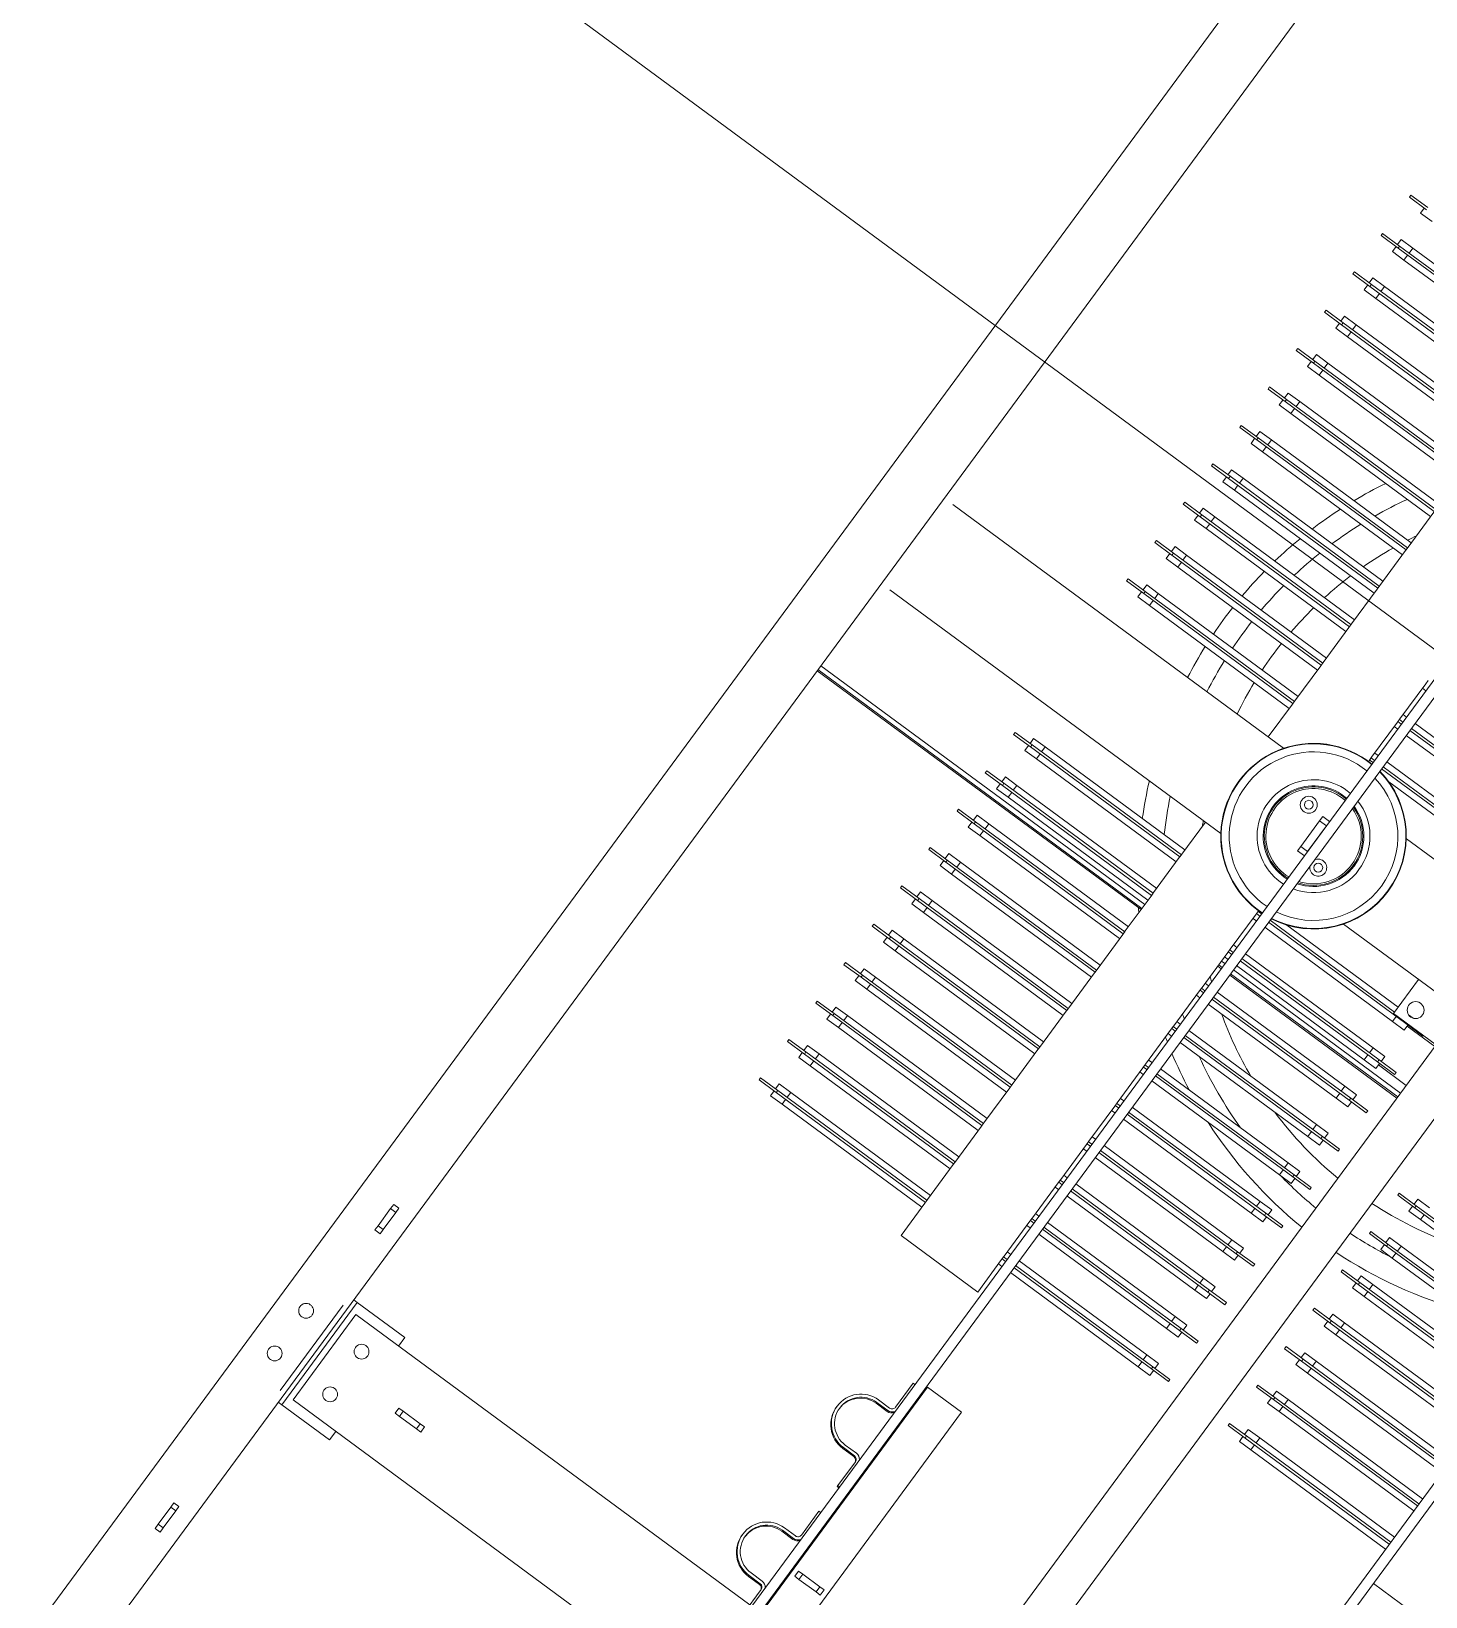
# Model space of a CAD drawing. Header units: metres. Extents: x 432095 to 435012, y 2470938 to 2473256.
# Drawn here: x 433751.425 to 433752.741, y 2471300.908 to 2471302.386 of the extents above; entities that cross this region are included whole.
import ezdxf

# ---------------------------------------------------------------- set-up
doc = ezdxf.new("R2010")
doc.units = ezdxf.units.M
doc.header["$MEASUREMENT"] = 0
doc.linetypes.add('MB D$0$HIDDEN', pattern=[0.375, 0.25, -0.125])
doc.layers.add('cong trinh tram 110kv', color=7, linetype='Continuous', lineweight=5)
doc.layers.add('MB D$0$net dut du kien lam', color=8, linetype='MB D$0$HIDDEN', lineweight=20)

# ---------------------------------------------------------------- blocks, each defined once
blk = doc.blocks.new('MB D$0$MBA 63')
at = {"layer": 'MB D$0$net dut du kien lam', "color": 0, "linetype": 'ByBlock', "ltscale": 3}
blk.add_lwpolyline([(104138.6, 27512.3), (104138.6, 33512.3), (100638.6, 33512.3), (100638.6, 27512.3)], close=True, dxfattribs=at)
blk = doc.blocks.new('MB D$0$mba 1')
at = {"layer": 'cong trinh tram 110kv'}
for p, q in [((-19293.9, 6788.9), (-19293.9, 9988.9)), ((-19235.9, 6788.9), (-19235.9, 9988.9)), ((-18761.9, 7348.9), (-18761.9, 9508.9)), ((-18751.9, 9508.9), (-18751.9, 7348.9)), ((-18311.9, 7348.9), (-18311.9, 9508.9)), ((-18301.9, 9508.9), (-18301.9, 7348.9)), ((-19252.9, 9303.9), (-19258.9, 9303.9)), ((-19258.9, 9303.9), (-19258.9, 9298.9)), ((-19252.9, 9298.9), (-19258.9, 9298.9)), ((-19258.9, 9278.9), (-19258.9, 9298.9)), ((-19252.9, 9298.9), (-19252.9, 9303.9)), ((-19252.9, 9298.9), (-19252.9, 9278.9)), ((-19252.9, 9278.9), (-19258.9, 9278.9)), ((-19258.9, 9278.9), (-19258.9, 9273.9)), ((-19252.9, 9273.9), (-19258.9, 9273.9)), ((-19252.9, 9273.9), (-19252.9, 9278.9)), ((-18750.9, 8763.9), (-18750.9, 9243.9)), ((-18710.9, 9243.9), (-18710.9, 8763.9)), ((-19231.9, 9138.9), (-19235.9, 9138.9)), ((-19231.9, 9018.9), (-19231.9, 9138.9)), ((-19175.9, 9138.9), (-19231.9, 9138.9)), ((-19175.9, 9128.9), (-19175.9, 9138.9)), ((-19240.9, 9128.9), (-19240.9, 9028.9)), ((-19225.9, 9028.9), (-19225.9, 9128.9)), ((-19225.9, 9128.9), (-18763.9, 9128.9)), ((-19135.9, 9081.9), (-19140.9, 9081.9)), ((-19140.9, 9075.9), (-19140.9, 9081.9)), ((-19140.9, 9075.9), (-19135.9, 9075.9)), ((-19135.9, 9081.9), (-19115.9, 9081.9)), ((-19135.9, 9075.9), (-19135.9, 9081.9)), ((-19115.9, 9075.9), (-19135.9, 9075.9)), ((-19110.9, 9081.9), (-19115.9, 9081.9)), ((-19115.9, 9075.9), (-19115.9, 9081.9)), ((-19115.9, 9075.9), (-19110.9, 9075.9)), ((-19110.9, 9075.9), (-19110.9, 9081.9)), ((-19225.9, 9028.9), (-18763.9, 9028.9)), ((-19175.9, 9018.9), (-19175.9, 9028.9)), ((-18763.9, 9038.9), (-18763.9, 9010.9)), ((-18555.9, 9028.9), (-18555.9, 8218.9)), ((-18515.9, 9028.9), (-18515.9, 8218.9)), ((-19235.9, 9018.9), (-19231.9, 9018.9)), ((-19231.9, 9018.9), (-19175.9, 9018.9)), ((-18767.9, 9007.9), (-18780.9, 9007.9)), ((-18767.9, 9006.9), (-18780.9, 9006.9)), ((-18780.9, 9003.9), (-18767.9, 9003.9)), ((-18740.9, 8981.9), (-18745.9, 8981.9)), ((-18745.9, 8981.9), (-18745.9, 8975.9)), ((-18745.9, 8975.9), (-18740.9, 8975.9)), ((-18740.9, 8981.9), (-18720.9, 8981.9)), ((-18740.9, 8981.9), (-18740.9, 8975.9)), ((-18720.9, 8975.9), (-18740.9, 8975.9)), ((-18715.9, 8981.9), (-18720.9, 8981.9)), ((-18720.9, 8981.9), (-18720.9, 8975.9)), ((-18720.9, 8975.9), (-18715.9, 8975.9)), ((-18715.9, 8981.9), (-18715.9, 8975.9)), ((-18767.9, 8954.9), (-18780.9, 8954.9)), ((-19252.9, 8953.9), (-19258.9, 8953.9)), ((-19258.9, 8953.9), (-19258.9, 8948.9)), ((-19252.9, 8948.9), (-19258.9, 8948.9)), ((-19258.9, 8928.9), (-19258.9, 8948.9)), ((-19252.9, 8948.9), (-19252.9, 8953.9)), ((-19252.9, 8948.9), (-19252.9, 8928.9)), ((-18767.9, 8953.9), (-18780.9, 8953.9)), ((-18780.9, 8950.9), (-18767.9, 8950.9)), ((-18763.9, 8946.9), (-18763.9, 8918.9)), ((-19252.9, 8928.9), (-19258.9, 8928.9)), ((-19258.9, 8928.9), (-19258.9, 8923.9)), ((-19252.9, 8923.9), (-19252.9, 8928.9)), ((-19252.9, 8923.9), (-19258.9, 8923.9)), ((-18763.9, 8918.9), (-18761.9, 8918.9)), ((-18763.9, 8889.9), (-18763.9, 8888.9)), ((-18761.9, 8889.9), (-18763.9, 8889.9)), ((-18763.9, 8888.9), (-18763.9, 8860.9)), ((-18761.9, 8888.9), (-18763.9, 8888.9)), ((-18767.9, 8857.9), (-18780.9, 8857.9)), ((-18767.9, 8856.9), (-18780.9, 8856.9)), ((-18780.9, 8853.9), (-18767.9, 8853.9)), ((-18767.9, 8804.9), (-18780.9, 8804.9)), ((-18767.9, 8803.9), (-18780.9, 8803.9)), ((-18780.9, 8800.9), (-18767.9, 8800.9)), ((-18763.9, 8796.9), (-18763.9, 8768.9)), ((-18763.9, 8768.9), (-18761.9, 8768.9)), ((-18751.9, 8763.9), (-18750.9, 8763.9)), ((-18710.9, 8763.9), (-18750.9, 8763.9)), ((-18765.9, 8663.4), (-18855.9, 8663.4)), ((-18855.9, 8625.4), (-18855.9, 8663.4)), ((-18765.9, 8625.4), (-18765.9, 8663.4)), ((-18215.9, 8663.4), (-18301.9, 8663.4)), ((-19019.8, 8630.4), (-19033.4, 8630.4)), ((-19033.4, 8630.4), (-19033.4, 8624.6)), ((-19019.8, 8630.4), (-18855.9, 8630.4)), ((-19019.8, 8630.4), (-19019.8, 8624.6)), ((-18765.9, 8630.4), (-18761.9, 8630.4)), ((-18751.9, 8630.4), (-18602.1, 8630.4)), ((-18588.4, 8630.4), (-18602.1, 8630.4)), ((-18602.1, 8630.4), (-18602.1, 8624.6)), ((-18588.4, 8630.4), (-18588.4, 8624.6)), ((-18469.8, 8630.4), (-18483.4, 8630.4)), ((-18483.4, 8630.4), (-18483.4, 8624.6)), ((-18469.8, 8630.4), (-18311.9, 8630.4)), ((-18469.8, 8630.4), (-18469.8, 8624.6)), ((-19050.9, 8624.6), (-19030.9, 8624.6)), ((-19050.9, 8624.6), (-19050.9, 8622.2)), ((-19030.9, 8622.2), (-19050.9, 8622.2)), ((-19033.4, 8616.4), (-19033.4, 8622.2)), ((-19033.4, 8616.4), (-19019.8, 8616.4)), ((-19030.9, 8622.2), (-19030.9, 8624.6)), ((-18855.9, 8624.6), (-19030.9, 8624.6)), ((-19030.9, 8622.2), (-18855.9, 8622.2)), ((-19019.8, 8616.4), (-19019.8, 8622.2)), ((-18855.9, 8616.4), (-19019.8, 8616.4)), ((-18855.9, 8625.4), (-18855.9, 8621.4)), ((-18855.9, 8622.2), (-18855.9, 8624.6)), ((-18855.9, 8580.4), (-18855.9, 8621.4)), ((-18765.9, 8621.4), (-18765.9, 8625.4)), ((-18761.9, 8624.6), (-18765.9, 8624.6)), ((-18765.9, 8624.6), (-18765.9, 8622.2)), ((-18765.9, 8622.2), (-18761.9, 8622.2)), ((-18765.9, 8580.4), (-18765.9, 8621.4)), ((-18761.9, 8616.4), (-18765.9, 8616.4)), ((-18590.9, 8624.6), (-18751.9, 8624.6)), ((-18751.9, 8622.2), (-18590.9, 8622.2)), ((-18602.1, 8616.4), (-18751.9, 8616.4)), ((-18602.1, 8616.4), (-18602.1, 8622.2)), ((-18602.1, 8616.4), (-18588.4, 8616.4)), ((-18590.9, 8624.6), (-18570.9, 8624.6)), ((-18590.9, 8624.6), (-18590.9, 8622.2)), ((-18570.9, 8622.2), (-18590.9, 8622.2)), ((-18588.4, 8616.4), (-18588.4, 8622.2)), ((-18570.9, 8622.2), (-18570.9, 8624.6)), ((-18500.9, 8624.6), (-18480.9, 8624.6)), ((-18500.9, 8624.6), (-18500.9, 8622.2)), ((-18480.9, 8622.2), (-18500.9, 8622.2)), ((-18483.4, 8616.4), (-18483.4, 8622.2)), ((-18483.4, 8616.4), (-18469.8, 8616.4)), ((-18480.9, 8622.2), (-18480.9, 8624.6)), ((-18311.9, 8624.6), (-18480.9, 8624.6)), ((-18480.9, 8622.2), (-18311.9, 8622.2)), ((-18469.8, 8616.4), (-18469.8, 8622.2)), ((-18311.9, 8616.4), (-18469.8, 8616.4)), ((-19019.8, 8585.4), (-19033.4, 8585.4)), ((-19033.4, 8585.4), (-19033.4, 8579.6)), ((-19019.8, 8585.4), (-18855.9, 8585.4)), ((-19019.8, 8585.4), (-19019.8, 8579.6)), ((-18765.9, 8585.4), (-18761.9, 8585.4)), ((-18751.9, 8585.4), (-18602.1, 8585.4)), ((-18588.4, 8585.4), (-18602.1, 8585.4)), ((-18602.1, 8585.4), (-18602.1, 8579.6)), ((-18588.4, 8585.4), (-18588.4, 8579.6)), ((-18469.8, 8585.4), (-18483.4, 8585.4)), ((-18483.4, 8585.4), (-18483.4, 8579.6)), ((-18469.8, 8585.4), (-18311.9, 8585.4)), ((-18469.8, 8585.4), (-18469.8, 8579.6)), ((-19050.9, 8579.6), (-19030.9, 8579.6)), ((-19050.9, 8579.6), (-19050.9, 8577.2)), ((-19030.9, 8577.2), (-19050.9, 8577.2)), ((-19033.4, 8571.4), (-19033.4, 8577.2)), ((-19033.4, 8571.4), (-19019.8, 8571.4)), ((-19030.9, 8577.2), (-19030.9, 8579.6)), ((-18855.9, 8579.6), (-19030.9, 8579.6)), ((-19030.9, 8577.2), (-18855.9, 8577.2)), ((-19019.8, 8571.4), (-19019.8, 8577.2)), ((-18855.9, 8571.4), (-19019.8, 8571.4)), ((-18855.9, 8580.4), (-18855.9, 8576.4)), ((-18855.9, 8577.2), (-18855.9, 8579.6)), ((-18855.9, 8535.4), (-18855.9, 8576.4)), ((-18765.9, 8576.4), (-18765.9, 8580.4)), ((-18761.9, 8579.6), (-18765.9, 8579.6)), ((-18765.9, 8579.6), (-18765.9, 8577.2)), ((-18765.9, 8577.2), (-18761.9, 8577.2)), ((-18765.9, 8535.4), (-18765.9, 8576.4)), ((-18761.9, 8571.4), (-18765.9, 8571.4)), ((-18590.9, 8579.6), (-18751.9, 8579.6)), ((-18751.9, 8577.2), (-18590.9, 8577.2)), ((-18602.1, 8571.4), (-18751.9, 8571.4)), ((-18602.1, 8571.4), (-18602.1, 8577.2)), ((-18602.1, 8571.4), (-18588.4, 8571.4)), ((-18590.9, 8579.6), (-18570.9, 8579.6)), ((-18590.9, 8579.6), (-18590.9, 8577.2)), ((-18570.9, 8577.2), (-18590.9, 8577.2)), ((-18588.4, 8571.4), (-18588.4, 8577.2)), ((-18570.9, 8577.2), (-18570.9, 8579.6)), ((-18500.9, 8579.6), (-18480.9, 8579.6)), ((-18500.9, 8579.6), (-18500.9, 8577.2)), ((-18480.9, 8577.2), (-18500.9, 8577.2)), ((-18483.4, 8571.4), (-18483.4, 8577.2)), ((-18483.4, 8571.4), (-18469.8, 8571.4)), ((-18480.9, 8577.2), (-18480.9, 8579.6)), ((-18311.9, 8579.6), (-18480.9, 8579.6)), ((-18480.9, 8577.2), (-18311.9, 8577.2)), ((-18469.8, 8571.4), (-18469.8, 8577.2)), ((-18311.9, 8571.4), (-18469.8, 8571.4)), ((-19050.9, 8534.6), (-19030.9, 8534.6)), ((-19050.9, 8534.6), (-19050.9, 8532.2)), ((-19030.9, 8532.2), (-19050.9, 8532.2)), ((-19019.8, 8540.4), (-19033.4, 8540.4)), ((-19033.4, 8540.4), (-19033.4, 8534.6)), ((-19033.4, 8526.4), (-19033.4, 8532.2)), ((-19033.4, 8526.4), (-19019.8, 8526.4)), ((-19030.9, 8532.2), (-19030.9, 8534.6)), ((-18855.9, 8534.6), (-19030.9, 8534.6)), ((-19030.9, 8532.2), (-18855.9, 8532.2)), ((-19019.8, 8540.4), (-18855.9, 8540.4)), ((-19019.8, 8540.4), (-19019.8, 8534.6)), ((-19019.8, 8526.4), (-19019.8, 8532.2)), ((-18855.9, 8526.4), (-19019.8, 8526.4)), ((-18855.9, 8535.4), (-18855.9, 8531.4)), ((-18855.9, 8532.2), (-18855.9, 8534.6)), ((-18855.9, 8490.4), (-18855.9, 8531.4)), ((-18765.9, 8540.4), (-18761.9, 8540.4)), ((-18765.9, 8531.4), (-18765.9, 8535.4)), ((-18761.9, 8534.6), (-18765.9, 8534.6)), ((-18765.9, 8534.6), (-18765.9, 8532.2)), ((-18765.9, 8532.2), (-18761.9, 8532.2)), ((-18765.9, 8490.4), (-18765.9, 8531.4)), ((-18761.9, 8526.4), (-18765.9, 8526.4)), ((-18751.9, 8540.4), (-18602.1, 8540.4)), ((-18590.9, 8534.6), (-18751.9, 8534.6)), ((-18751.9, 8532.2), (-18590.9, 8532.2)), ((-18602.1, 8526.4), (-18751.9, 8526.4)), ((-18588.4, 8540.4), (-18602.1, 8540.4)), ((-18602.1, 8540.4), (-18602.1, 8534.6)), ((-18602.1, 8526.4), (-18602.1, 8532.2)), ((-18602.1, 8526.4), (-18588.4, 8526.4)), ((-18590.9, 8534.6), (-18570.9, 8534.6)), ((-18590.9, 8534.6), (-18590.9, 8532.2)), ((-18570.9, 8532.2), (-18590.9, 8532.2)), ((-18588.4, 8540.4), (-18588.4, 8534.6)), ((-18588.4, 8526.4), (-18588.4, 8532.2)), ((-18570.9, 8532.2), (-18570.9, 8534.6)), ((-18500.9, 8534.6), (-18480.9, 8534.6)), ((-18500.9, 8534.6), (-18500.9, 8532.2)), ((-18480.9, 8532.2), (-18500.9, 8532.2)), ((-18469.8, 8540.4), (-18483.4, 8540.4)), ((-18483.4, 8540.4), (-18483.4, 8534.6)), ((-18483.4, 8526.4), (-18483.4, 8532.2)), ((-18483.4, 8526.4), (-18469.8, 8526.4)), ((-18480.9, 8532.2), (-18480.9, 8534.6)), ((-18311.9, 8534.6), (-18480.9, 8534.6)), ((-18480.9, 8532.2), (-18311.9, 8532.2)), ((-18469.8, 8540.4), (-18311.9, 8540.4)), ((-18469.8, 8540.4), (-18469.8, 8534.6)), ((-18469.8, 8526.4), (-18469.8, 8532.2)), ((-18311.9, 8526.4), (-18469.8, 8526.4)), ((-19050.9, 8489.6), (-19030.9, 8489.6)), ((-19050.9, 8489.6), (-19050.9, 8487.2)), ((-19030.9, 8487.2), (-19050.9, 8487.2)), ((-19019.8, 8495.4), (-19033.4, 8495.4)), ((-19033.4, 8495.4), (-19033.4, 8489.6)), ((-19033.4, 8481.4), (-19033.4, 8487.2)), ((-19030.9, 8487.2), (-19030.9, 8489.6)), ((-18855.9, 8489.6), (-19030.9, 8489.6)), ((-19030.9, 8487.2), (-18855.9, 8487.2)), ((-19019.8, 8495.4), (-18855.9, 8495.4)), ((-19019.8, 8495.4), (-19019.8, 8489.6)), ((-19019.8, 8481.4), (-19019.8, 8487.2)), ((-18855.9, 8490.4), (-18855.9, 8486.4)), ((-18855.9, 8487.2), (-18855.9, 8489.6)), ((-18855.9, 8445.4), (-18855.9, 8486.4)), ((-18765.9, 8495.4), (-18761.9, 8495.4)), ((-18765.9, 8486.4), (-18765.9, 8490.4)), ((-18761.9, 8489.6), (-18765.9, 8489.6)), ((-18765.9, 8489.6), (-18765.9, 8487.2)), ((-18765.9, 8487.2), (-18761.9, 8487.2)), ((-18765.9, 8445.4), (-18765.9, 8486.4)), ((-18751.9, 8495.4), (-18602.1, 8495.4)), ((-18590.9, 8489.6), (-18751.9, 8489.6)), ((-18751.9, 8487.2), (-18590.9, 8487.2)), ((-18588.4, 8495.4), (-18602.1, 8495.4)), ((-18602.1, 8495.4), (-18602.1, 8489.6)), ((-18602.1, 8481.4), (-18602.1, 8487.2)), ((-18590.9, 8489.6), (-18570.9, 8489.6)), ((-18590.9, 8489.6), (-18590.9, 8487.2)), ((-18570.9, 8487.2), (-18590.9, 8487.2)), ((-18588.4, 8495.4), (-18588.4, 8489.6)), ((-18588.4, 8481.4), (-18588.4, 8487.2)), ((-18570.9, 8487.2), (-18570.9, 8489.6)), ((-18500.9, 8489.6), (-18480.9, 8489.6)), ((-18500.9, 8489.6), (-18500.9, 8487.2)), ((-18480.9, 8487.2), (-18500.9, 8487.2)), ((-18469.8, 8495.4), (-18483.4, 8495.4)), ((-18483.4, 8495.4), (-18483.4, 8489.6)), ((-18483.4, 8481.4), (-18483.4, 8487.2)), ((-18480.9, 8487.2), (-18480.9, 8489.6)), ((-18311.9, 8489.6), (-18480.9, 8489.6)), ((-18480.9, 8487.2), (-18311.9, 8487.2)), ((-18469.8, 8495.4), (-18311.9, 8495.4)), ((-18469.8, 8495.4), (-18469.8, 8489.6)), ((-18469.8, 8481.4), (-18469.8, 8487.2)), ((-19033.4, 8481.4), (-19019.8, 8481.4)), ((-18855.9, 8481.4), (-19019.8, 8481.4)), ((-18761.9, 8481.4), (-18765.9, 8481.4)), ((-18602.1, 8481.4), (-18751.9, 8481.4)), ((-18602.1, 8481.4), (-18588.4, 8481.4)), ((-18483.4, 8481.4), (-18469.8, 8481.4)), ((-18311.9, 8481.4), (-18469.8, 8481.4)), ((-19050.9, 8444.6), (-19030.9, 8444.6)), ((-19050.9, 8444.6), (-19050.9, 8442.2)), ((-19030.9, 8442.2), (-19050.9, 8442.2)), ((-19019.8, 8450.4), (-19033.4, 8450.4)), ((-19033.4, 8450.4), (-19033.4, 8444.6)), ((-19033.4, 8436.4), (-19033.4, 8442.2)), ((-19030.9, 8442.2), (-19030.9, 8444.6)), ((-18855.9, 8444.6), (-19030.9, 8444.6)), ((-19030.9, 8442.2), (-18855.9, 8442.2)), ((-19019.8, 8450.4), (-18855.9, 8450.4)), ((-19019.8, 8450.4), (-19019.8, 8444.6)), ((-19019.8, 8436.4), (-19019.8, 8442.2)), ((-18855.9, 8445.4), (-18855.9, 8441.4)), ((-18855.9, 8442.2), (-18855.9, 8444.6)), ((-18855.9, 8400.4), (-18855.9, 8441.4)), ((-18765.9, 8450.4), (-18761.9, 8450.4)), ((-18765.9, 8441.4), (-18765.9, 8445.4)), ((-18761.9, 8444.6), (-18765.9, 8444.6)), ((-18765.9, 8444.6), (-18765.9, 8442.2)), ((-18765.9, 8442.2), (-18761.9, 8442.2)), ((-18765.9, 8400.4), (-18765.9, 8441.4)), ((-18751.9, 8450.4), (-18602.1, 8450.4)), ((-18590.9, 8444.6), (-18751.9, 8444.6)), ((-18751.9, 8442.2), (-18590.9, 8442.2)), ((-18588.4, 8450.4), (-18602.1, 8450.4)), ((-18602.1, 8450.4), (-18602.1, 8444.6)), ((-18602.1, 8436.4), (-18602.1, 8442.2)), ((-18590.9, 8444.6), (-18570.9, 8444.6)), ((-18590.9, 8444.6), (-18590.9, 8442.2)), ((-18570.9, 8442.2), (-18590.9, 8442.2)), ((-18588.4, 8450.4), (-18588.4, 8444.6)), ((-18588.4, 8436.4), (-18588.4, 8442.2)), ((-18570.9, 8442.2), (-18570.9, 8444.6)), ((-18500.9, 8444.6), (-18480.9, 8444.6)), ((-18500.9, 8444.6), (-18500.9, 8442.2)), ((-18480.9, 8442.2), (-18500.9, 8442.2)), ((-18469.8, 8450.4), (-18483.4, 8450.4)), ((-18483.4, 8450.4), (-18483.4, 8444.6)), ((-18483.4, 8436.4), (-18483.4, 8442.2)), ((-18480.9, 8442.2), (-18480.9, 8444.6)), ((-18311.9, 8444.6), (-18480.9, 8444.6)), ((-18480.9, 8442.2), (-18311.9, 8442.2)), ((-18469.8, 8450.4), (-18311.9, 8450.4)), ((-18469.8, 8450.4), (-18469.8, 8444.6)), ((-18469.8, 8436.4), (-18469.8, 8442.2)), ((-19033.4, 8436.4), (-19019.8, 8436.4)), ((-18855.9, 8436.4), (-19019.8, 8436.4)), ((-18761.9, 8436.4), (-18765.9, 8436.4)), ((-18602.1, 8436.4), (-18751.9, 8436.4)), ((-18602.1, 8436.4), (-18588.4, 8436.4)), ((-18483.4, 8436.4), (-18469.8, 8436.4)), ((-18311.9, 8436.4), (-18469.8, 8436.4)), ((-19050.9, 8399.6), (-19030.9, 8399.6)), ((-19050.9, 8399.6), (-19050.9, 8397.2)), ((-19030.9, 8397.2), (-19050.9, 8397.2)), ((-19019.8, 8405.4), (-19033.4, 8405.4)), ((-19033.4, 8405.4), (-19033.4, 8399.6)), ((-19033.4, 8391.4), (-19033.4, 8397.2)), ((-19030.9, 8397.2), (-19030.9, 8399.6)), ((-18855.9, 8399.6), (-19030.9, 8399.6)), ((-19030.9, 8397.2), (-18855.9, 8397.2)), ((-19019.8, 8405.4), (-18855.9, 8405.4)), ((-19019.8, 8405.4), (-19019.8, 8399.6)), ((-19019.8, 8391.4), (-19019.8, 8397.2)), ((-18855.9, 8400.4), (-18855.9, 8396.4)), ((-18855.9, 8397.2), (-18855.9, 8399.6)), ((-18855.9, 8355.4), (-18855.9, 8396.4)), ((-18765.9, 8405.4), (-18761.9, 8405.4)), ((-18765.9, 8396.4), (-18765.9, 8400.4)), ((-18761.9, 8399.6), (-18765.9, 8399.6)), ((-18765.9, 8399.6), (-18765.9, 8397.2)), ((-18765.9, 8397.2), (-18761.9, 8397.2)), ((-18765.9, 8355.4), (-18765.9, 8396.4)), ((-18751.9, 8405.4), (-18602.1, 8405.4)), ((-18590.9, 8399.6), (-18751.9, 8399.6)), ((-18751.9, 8397.2), (-18590.9, 8397.2)), ((-18588.4, 8405.4), (-18602.1, 8405.4)), ((-18602.1, 8405.4), (-18602.1, 8399.6)), ((-18602.1, 8391.4), (-18602.1, 8397.2)), ((-18590.9, 8399.6), (-18570.9, 8399.6)), ((-18590.9, 8399.6), (-18590.9, 8397.2)), ((-18570.9, 8397.2), (-18590.9, 8397.2)), ((-18588.4, 8405.4), (-18588.4, 8399.6)), ((-18588.4, 8391.4), (-18588.4, 8397.2)), ((-18570.9, 8397.2), (-18570.9, 8399.6)), ((-18500.9, 8399.6), (-18480.9, 8399.6)), ((-18500.9, 8399.6), (-18500.9, 8397.2)), ((-18480.9, 8397.2), (-18500.9, 8397.2)), ((-18469.8, 8405.4), (-18483.4, 8405.4)), ((-18483.4, 8405.4), (-18483.4, 8399.6)), ((-18483.4, 8391.4), (-18483.4, 8397.2)), ((-18480.9, 8397.2), (-18480.9, 8399.6)), ((-18311.9, 8399.6), (-18480.9, 8399.6)), ((-18480.9, 8397.2), (-18311.9, 8397.2)), ((-18469.8, 8405.4), (-18311.9, 8405.4)), ((-18469.8, 8405.4), (-18469.8, 8399.6)), ((-18469.8, 8391.4), (-18469.8, 8397.2)), ((-19033.4, 8391.4), (-19019.8, 8391.4)), ((-18855.9, 8391.4), (-19019.8, 8391.4)), ((-18761.9, 8391.4), (-18765.9, 8391.4)), ((-18602.1, 8391.4), (-18751.9, 8391.4)), ((-18602.1, 8391.4), (-18588.4, 8391.4)), ((-18483.4, 8391.4), (-18469.8, 8391.4)), ((-18311.9, 8391.4), (-18469.8, 8391.4)), ((-19050.9, 8354.6), (-19030.9, 8354.6)), ((-19050.9, 8354.6), (-19050.9, 8352.2)), ((-19030.9, 8352.2), (-19050.9, 8352.2)), ((-19019.8, 8360.4), (-19033.4, 8360.4)), ((-19033.4, 8360.4), (-19033.4, 8354.6)), ((-19033.4, 8346.4), (-19033.4, 8352.2)), ((-19030.9, 8352.2), (-19030.9, 8354.6)), ((-18855.9, 8354.6), (-19030.9, 8354.6)), ((-19030.9, 8352.2), (-18855.9, 8352.2)), ((-19019.8, 8360.4), (-18855.9, 8360.4)), ((-19019.8, 8360.4), (-19019.8, 8354.6)), ((-19019.8, 8346.4), (-19019.8, 8352.2)), ((-18855.9, 8355.4), (-18855.9, 8351.4)), ((-18855.9, 8352.2), (-18855.9, 8354.6)), ((-18855.9, 8310.4), (-18855.9, 8351.4)), ((-18765.9, 8360.4), (-18761.9, 8360.4)), ((-18765.9, 8351.4), (-18765.9, 8355.4)), ((-18761.9, 8354.6), (-18765.9, 8354.6)), ((-18765.9, 8354.6), (-18765.9, 8352.2)), ((-18765.9, 8352.2), (-18761.9, 8352.2)), ((-18765.9, 8310.4), (-18765.9, 8351.4)), ((-18751.9, 8360.4), (-18602.1, 8360.4)), ((-18590.9, 8354.6), (-18751.9, 8354.6)), ((-18751.9, 8352.2), (-18590.9, 8352.2)), ((-18588.4, 8360.4), (-18602.1, 8360.4)), ((-18602.1, 8360.4), (-18602.1, 8354.6)), ((-18602.1, 8346.4), (-18602.1, 8352.2)), ((-18590.9, 8354.6), (-18570.9, 8354.6)), ((-18590.9, 8354.6), (-18590.9, 8352.2)), ((-18570.9, 8352.2), (-18590.9, 8352.2)), ((-18588.4, 8360.4), (-18588.4, 8354.6)), ((-18588.4, 8346.4), (-18588.4, 8352.2)), ((-18570.9, 8352.2), (-18570.9, 8354.6)), ((-18500.9, 8354.6), (-18480.9, 8354.6)), ((-18500.9, 8354.6), (-18500.9, 8352.2)), ((-18480.9, 8352.2), (-18500.9, 8352.2)), ((-18469.8, 8360.4), (-18483.4, 8360.4)), ((-18483.4, 8360.4), (-18483.4, 8354.6)), ((-18483.4, 8346.4), (-18483.4, 8352.2)), ((-18480.9, 8352.2), (-18480.9, 8354.6)), ((-18311.9, 8354.6), (-18480.9, 8354.6)), ((-18480.9, 8352.2), (-18311.9, 8352.2)), ((-18469.8, 8360.4), (-18311.9, 8360.4)), ((-18469.8, 8360.4), (-18469.8, 8354.6)), ((-19033.4, 8346.4), (-19019.8, 8346.4)), ((-18855.9, 8346.4), (-19019.8, 8346.4)), ((-18761.9, 8346.4), (-18765.9, 8346.4)), ((-18602.1, 8346.4), (-18751.9, 8346.4)), ((-18602.1, 8346.4), (-18588.4, 8346.4)), ((-18483.4, 8346.4), (-18469.8, 8346.4)), ((-19050.9, 8309.6), (-19030.9, 8309.6)), ((-19050.9, 8309.6), (-19050.9, 8307.2)), ((-19030.9, 8307.2), (-19050.9, 8307.2)), ((-19019.8, 8315.4), (-19033.4, 8315.4)), ((-19033.4, 8315.4), (-19033.4, 8309.6)), ((-19033.4, 8301.4), (-19033.4, 8307.2)), ((-19030.9, 8307.2), (-19030.9, 8309.6)), ((-18855.9, 8309.6), (-19030.9, 8309.6)), ((-19030.9, 8307.2), (-18855.9, 8307.2)), ((-19019.8, 8315.4), (-18855.9, 8315.4)), ((-19019.8, 8315.4), (-19019.8, 8309.6)), ((-19019.8, 8301.4), (-19019.8, 8307.2)), ((-18855.9, 8310.4), (-18855.9, 8306.4)), ((-18855.9, 8307.2), (-18855.9, 8309.6)), ((-18855.9, 8265.4), (-18855.9, 8306.4)), ((-18765.9, 8315.4), (-18761.9, 8315.4)), ((-18765.9, 8306.4), (-18765.9, 8310.4)), ((-18761.9, 8309.6), (-18765.9, 8309.6)), ((-18765.9, 8309.6), (-18765.9, 8307.2)), ((-18765.9, 8307.2), (-18761.9, 8307.2)), ((-18765.9, 8265.4), (-18765.9, 8306.4)), ((-18751.9, 8315.4), (-18602.1, 8315.4)), ((-18590.9, 8309.6), (-18751.9, 8309.6)), ((-18751.9, 8307.2), (-18590.9, 8307.2)), ((-18588.4, 8315.4), (-18602.1, 8315.4)), ((-18602.1, 8315.4), (-18602.1, 8309.6)), ((-18602.1, 8301.4), (-18602.1, 8307.2)), ((-18590.9, 8309.6), (-18570.9, 8309.6)), ((-18590.9, 8309.6), (-18590.9, 8307.2)), ((-18570.9, 8307.2), (-18590.9, 8307.2)), ((-18588.4, 8315.4), (-18588.4, 8309.6)), ((-18588.4, 8301.4), (-18588.4, 8307.2)), ((-18570.9, 8307.2), (-18570.9, 8309.6)), ((-19033.4, 8301.4), (-19019.8, 8301.4)), ((-18855.9, 8301.4), (-19019.8, 8301.4)), ((-18761.9, 8301.4), (-18765.9, 8301.4)), ((-18602.1, 8301.4), (-18751.9, 8301.4)), ((-18602.1, 8301.4), (-18588.4, 8301.4)), ((-18855.9, 8281.4), (-19235.9, 8281.4)), ((-18855.9, 8279.9), (-19235.9, 8279.9)), ((-18855.9, 8275.4), (-19235.9, 8275.4)), ((-18761.9, 8281.4), (-18765.9, 8281.4)), ((-18761.9, 8279.9), (-18765.9, 8279.9)), ((-18761.9, 8275.4), (-18765.9, 8275.4)), ((-18555.9, 8281.4), (-18751.9, 8281.4)), ((-18555.9, 8279.9), (-18751.9, 8279.9)), ((-18555.9, 8275.4), (-18751.9, 8275.4)), ((-19050.9, 8264.6), (-19030.9, 8264.6)), ((-19050.9, 8264.6), (-19050.9, 8262.2)), ((-19030.9, 8262.2), (-19050.9, 8262.2)), ((-19019.8, 8270.4), (-19033.4, 8270.4)), ((-19033.4, 8270.4), (-19033.4, 8264.6)), ((-19033.4, 8256.4), (-19033.4, 8262.2)), ((-19030.9, 8262.2), (-19030.9, 8264.6)), ((-18855.9, 8264.6), (-19030.9, 8264.6)), ((-19030.9, 8262.2), (-18855.9, 8262.2)), ((-19019.8, 8270.4), (-18855.9, 8270.4)), ((-19019.8, 8270.4), (-19019.8, 8264.6)), ((-19019.8, 8256.4), (-19019.8, 8262.2)), ((-18855.9, 8265.4), (-18855.9, 8261.4)), ((-18855.9, 8262.2), (-18855.9, 8264.6)), ((-18855.9, 8220.4), (-18855.9, 8261.4)), ((-18765.9, 8270.4), (-18761.9, 8270.4)), ((-18765.9, 8261.4), (-18765.9, 8265.4)), ((-18761.9, 8264.6), (-18765.9, 8264.6)), ((-18765.9, 8264.6), (-18765.9, 8262.2)), ((-18765.9, 8262.2), (-18761.9, 8262.2)), ((-18765.9, 8220.4), (-18765.9, 8261.4)), ((-18751.9, 8270.4), (-18602.1, 8270.4)), ((-18590.9, 8264.6), (-18751.9, 8264.6)), ((-18751.9, 8262.2), (-18590.9, 8262.2)), ((-18588.4, 8270.4), (-18602.1, 8270.4)), ((-18602.1, 8270.4), (-18602.1, 8264.6)), ((-18602.1, 8256.4), (-18602.1, 8262.2)), ((-18590.9, 8264.6), (-18570.9, 8264.6)), ((-18590.9, 8264.6), (-18590.9, 8262.2)), ((-18570.9, 8262.2), (-18590.9, 8262.2)), ((-18588.4, 8270.4), (-18588.4, 8264.6)), ((-18555.9, 8266.4), (-18588.4, 8266.4)), ((-18588.4, 8256.4), (-18588.4, 8262.2)), ((-18570.9, 8262.2), (-18570.9, 8264.6)), ((-19033.4, 8256.4), (-19019.8, 8256.4)), ((-18855.9, 8256.4), (-19019.8, 8256.4)), ((-18761.9, 8256.4), (-18765.9, 8256.4)), ((-18602.1, 8256.4), (-18751.9, 8256.4)), ((-18602.1, 8256.4), (-18588.4, 8256.4)), ((-19050.9, 8219.6), (-19030.9, 8219.6)), ((-19050.9, 8219.6), (-19050.9, 8217.2)), ((-19030.9, 8217.2), (-19050.9, 8217.2)), ((-19019.8, 8225.4), (-19033.4, 8225.4)), ((-19033.4, 8225.4), (-19033.4, 8219.6)), ((-19033.4, 8211.4), (-19033.4, 8217.2)), ((-19030.9, 8217.2), (-19030.9, 8219.6)), ((-18855.9, 8219.6), (-19030.9, 8219.6)), ((-19030.9, 8217.2), (-18855.9, 8217.2)), ((-19019.8, 8225.4), (-18855.9, 8225.4)), ((-19019.8, 8225.4), (-19019.8, 8219.6)), ((-19019.8, 8211.4), (-19019.8, 8217.2)), ((-18855.9, 8220.4), (-18855.9, 8216.4)), ((-18855.9, 8217.2), (-18855.9, 8219.6)), ((-18855.9, 8178.9), (-18855.9, 8216.4)), ((-18765.9, 8225.4), (-18761.9, 8225.4)), ((-18765.9, 8216.6), (-18765.9, 8220.4)), ((-18761.9, 8219.6), (-18765.9, 8219.6)), ((-18765.9, 8219.6), (-18765.9, 8217.2)), ((-18765.9, 8217.2), (-18761.9, 8217.2)), ((-18751.9, 8225.4), (-18602.1, 8225.4)), ((-18590.9, 8219.6), (-18751.9, 8219.6)), ((-18751.9, 8217.2), (-18605.9, 8217.2)), ((-18605.9, 8218.9), (-18605.9, 8178.9)), ((-18465.9, 8218.9), (-18605.9, 8218.9)), ((-18588.4, 8225.4), (-18602.1, 8225.4)), ((-18602.1, 8225.4), (-18602.1, 8219.6)), ((-18590.9, 8219.6), (-18570.9, 8219.6)), ((-18590.9, 8219.6), (-18590.9, 8218.9)), ((-18588.4, 8225.4), (-18588.4, 8219.6)), ((-18555.9, 8220.9), (-18588.4, 8220.9)), ((-18570.9, 8218.9), (-18570.9, 8219.6)), ((-19033.4, 8211.4), (-19019.8, 8211.4)), ((-18855.9, 8211.4), (-19019.8, 8211.4)), ((-18605.9, 8211.4), (-18736.4, 8211.4)), ((-18593.7, 8211.4), (-18588.4, 8211.4)), ((-18588.4, 8211.4), (-18588.4, 8211.5)), ((-19225.9, 8178.9), (-18837.9, 8178.9)), ((-18693.9, 8178.9), (-18387.9, 8178.9)), ((-18761.9, 8148.9), (-18769.9, 8148.9)), ((-18769.9, 8148.9), (-18769.9, 8143.9)), ((-18769.9, 8143.9), (-18761.9, 8143.9)), ((-18769.9, 8113.9), (-18769.9, 8143.9)), ((-18761.9, 8143.9), (-18761.9, 8113.9)), ((-18761.9, 8113.9), (-18769.9, 8113.9)), ((-18769.9, 8113.9), (-18769.9, 8108.9)), ((-18769.9, 8108.9), (-18761.9, 8108.9)), ((-19225.9, 8078.9), (-18837.9, 8078.9)), ((-18855.9, 8040.4), (-18855.9, 8078.9)), ((-18693.9, 8078.9), (-18387.9, 8078.9)), ((-19050.9, 8039.6), (-19030.9, 8039.6)), ((-19050.9, 8039.6), (-19050.9, 8037.2)), ((-19019.8, 8045.4), (-19033.4, 8045.4)), ((-19033.4, 8045.4), (-19033.4, 8039.6)), ((-19030.9, 8037.2), (-19030.9, 8039.6)), ((-18855.9, 8039.6), (-19030.9, 8039.6)), ((-19019.8, 8045.4), (-18855.9, 8045.4)), ((-19019.8, 8045.4), (-19019.8, 8039.6)), ((-18855.9, 8040.4), (-18855.9, 8036.4)), ((-18855.9, 8037.2), (-18855.9, 8039.6)), ((-18765.9, 8040.4), (-18765.9, 8041.3)), ((-18765.9, 8036.4), (-18765.9, 8040.4)), ((-18761.9, 8039.6), (-18765.9, 8039.6)), ((-18765.9, 8039.6), (-18765.9, 8037.2)), ((-18605.9, 8039.6), (-18751.9, 8039.6)), ((-18739.3, 8045.4), (-18605.9, 8045.4)), ((-19030.9, 8037.2), (-19050.9, 8037.2)), ((-19033.4, 8031.4), (-19033.4, 8037.2)), ((-19033.4, 8031.4), (-19019.8, 8031.4)), ((-19030.9, 8037.2), (-18855.9, 8037.2)), ((-19019.8, 8031.4), (-19019.8, 8037.2)), ((-18855.9, 8031.4), (-19019.8, 8031.4)), ((-18855.9, 7995.4), (-18855.9, 8036.4)), ((-18765.9, 8037.2), (-18761.9, 8037.2)), ((-18765.9, 7995.4), (-18765.9, 8036.4)), ((-18761.9, 8031.4), (-18765.9, 8031.4)), ((-18751.9, 8037.2), (-18590.9, 8037.2)), ((-18602.1, 8031.4), (-18751.9, 8031.4)), ((-19050.9, 7994.6), (-19030.9, 7994.6)), ((-19050.9, 7994.6), (-19050.9, 7992.2)), ((-19019.8, 8000.4), (-19033.4, 8000.4)), ((-19033.4, 8000.4), (-19033.4, 7994.6)), ((-19030.9, 7992.2), (-19030.9, 7994.6)), ((-18855.9, 7994.6), (-19030.9, 7994.6)), ((-19019.8, 8000.4), (-18855.9, 8000.4)), ((-19019.8, 8000.4), (-19019.8, 7994.6)), ((-18855.9, 7995.4), (-18855.9, 7991.4)), ((-18855.9, 7992.2), (-18855.9, 7994.6)), ((-18765.9, 8000.4), (-18761.9, 8000.4)), ((-18765.9, 7991.4), (-18765.9, 7995.4)), ((-18761.9, 7994.6), (-18765.9, 7994.6)), ((-18765.9, 7994.6), (-18765.9, 7992.2)), ((-18751.9, 8000.4), (-18602.1, 8000.4)), ((-18590.9, 7994.6), (-18751.9, 7994.6)), ((-19030.9, 7992.2), (-19050.9, 7992.2)), ((-19033.4, 7986.4), (-19033.4, 7992.2)), ((-19033.4, 7986.4), (-19019.8, 7986.4)), ((-19030.9, 7992.2), (-18855.9, 7992.2)), ((-19019.8, 7986.4), (-19019.8, 7992.2)), ((-18855.9, 7986.4), (-19019.8, 7986.4)), ((-18855.9, 7950.4), (-18855.9, 7991.4)), ((-18765.9, 7992.2), (-18761.9, 7992.2)), ((-18765.9, 7950.4), (-18765.9, 7991.4)), ((-18761.9, 7986.4), (-18765.9, 7986.4)), ((-18751.9, 7992.2), (-18590.9, 7992.2)), ((-18602.1, 7986.4), (-18751.9, 7986.4)), ((-19019.8, 7955.4), (-19033.4, 7955.4)), ((-19033.4, 7955.4), (-19033.4, 7949.6)), ((-19019.8, 7955.4), (-18855.9, 7955.4)), ((-19019.8, 7955.4), (-19019.8, 7949.6)), ((-18855.9, 7950.4), (-18855.9, 7946.4)), ((-18765.9, 7955.4), (-18761.9, 7955.4)), ((-18765.9, 7946.4), (-18765.9, 7950.4)), ((-19050.9, 7949.6), (-19030.9, 7949.6)), ((-19050.9, 7949.6), (-19050.9, 7947.2)), ((-19030.9, 7947.2), (-19050.9, 7947.2)), ((-19033.4, 7941.4), (-19033.4, 7947.2)), ((-19033.4, 7941.4), (-19019.8, 7941.4)), ((-19030.9, 7947.2), (-19030.9, 7949.6)), ((-18855.9, 7949.6), (-19030.9, 7949.6)), ((-19030.9, 7947.2), (-18855.9, 7947.2)), ((-19019.8, 7941.4), (-19019.8, 7947.2)), ((-18855.9, 7941.4), (-19019.8, 7941.4)), ((-18855.9, 7947.2), (-18855.9, 7949.6)), ((-18855.9, 7905.4), (-18855.9, 7946.4)), ((-19019.8, 7910.4), (-19033.4, 7910.4)), ((-19033.4, 7910.4), (-19033.4, 7904.6)), ((-19019.8, 7910.4), (-18855.9, 7910.4)), ((-19019.8, 7910.4), (-19019.8, 7904.6)), ((-19050.9, 7904.6), (-19030.9, 7904.6)), ((-19050.9, 7904.6), (-19050.9, 7902.2)), ((-19030.9, 7902.2), (-19050.9, 7902.2)), ((-19033.4, 7896.4), (-19033.4, 7902.2)), ((-19033.4, 7896.4), (-19019.8, 7896.4)), ((-19030.9, 7902.2), (-19030.9, 7904.6)), ((-18855.9, 7904.6), (-19030.9, 7904.6)), ((-19030.9, 7902.2), (-18855.9, 7902.2)), ((-19019.8, 7896.4), (-19019.8, 7902.2)), ((-18855.9, 7896.4), (-19019.8, 7896.4)), ((-18855.9, 7905.4), (-18855.9, 7901.4)), ((-18855.9, 7902.2), (-18855.9, 7904.6)), ((-18855.9, 7860.4), (-18855.9, 7901.4)), ((-19019.8, 7865.4), (-19033.4, 7865.4)), ((-19033.4, 7865.4), (-19033.4, 7859.6)), ((-19019.8, 7865.4), (-18855.9, 7865.4)), ((-19019.8, 7865.4), (-19019.8, 7859.6)), ((-19050.9, 7859.6), (-19030.9, 7859.6)), ((-19050.9, 7859.6), (-19050.9, 7857.2)), ((-19030.9, 7857.2), (-19050.9, 7857.2)), ((-19033.4, 7851.4), (-19033.4, 7857.2)), ((-19033.4, 7851.4), (-19019.8, 7851.4)), ((-19030.9, 7857.2), (-19030.9, 7859.6)), ((-18855.9, 7859.6), (-19030.9, 7859.6)), ((-19030.9, 7857.2), (-18855.9, 7857.2)), ((-19019.8, 7851.4), (-19019.8, 7857.2)), ((-18855.9, 7851.4), (-19019.8, 7851.4)), ((-18855.9, 7860.4), (-18855.9, 7856.4)), ((-18855.9, 7857.2), (-18855.9, 7859.6)), ((-18855.9, 7815.4), (-18855.9, 7856.4)), ((-19019.8, 7820.4), (-19033.4, 7820.4)), ((-19033.4, 7820.4), (-19033.4, 7814.6)), ((-19019.8, 7820.4), (-18855.9, 7820.4)), ((-19019.8, 7820.4), (-19019.8, 7814.6)), ((-19050.9, 7814.6), (-19030.9, 7814.6)), ((-19050.9, 7814.6), (-19050.9, 7812.2)), ((-19030.9, 7812.2), (-19050.9, 7812.2)), ((-19033.4, 7806.4), (-19033.4, 7812.2)), ((-19033.4, 7806.4), (-19019.8, 7806.4)), ((-19030.9, 7812.2), (-19030.9, 7814.6)), ((-18855.9, 7814.6), (-19030.9, 7814.6)), ((-19030.9, 7812.2), (-18855.9, 7812.2)), ((-19019.8, 7806.4), (-19019.8, 7812.2)), ((-18855.9, 7806.4), (-19019.8, 7806.4)), ((-19019.8, 7775.4), (-19033.4, 7775.4)), ((-19033.4, 7775.4), (-19033.4, 7769.6)), ((-19019.8, 7775.4), (-18855.9, 7775.4)), ((-19019.8, 7775.4), (-19019.8, 7769.6)), ((-19050.9, 7769.6), (-19030.9, 7769.6)), ((-19050.9, 7769.6), (-19050.9, 7767.2)), ((-19030.9, 7767.2), (-19050.9, 7767.2)), ((-19033.4, 7761.4), (-19033.4, 7767.2)), ((-19033.4, 7761.4), (-19019.8, 7761.4)), ((-19030.9, 7767.2), (-19030.9, 7769.6)), ((-18855.9, 7769.6), (-19030.9, 7769.6)), ((-19030.9, 7767.2), (-18855.9, 7767.2)), ((-19019.8, 7761.4), (-19019.8, 7767.2)), ((-18855.9, 7761.4), (-19019.8, 7761.4)), ((-19019.8, 7730.4), (-19033.4, 7730.4)), ((-19033.4, 7730.4), (-19033.4, 7724.6)), ((-19019.8, 7730.4), (-18855.9, 7730.4)), ((-19019.8, 7730.4), (-19019.8, 7724.6)), ((-19050.9, 7724.6), (-19030.9, 7724.6)), ((-19050.9, 7724.6), (-19050.9, 7722.2)), ((-19030.9, 7722.2), (-19050.9, 7722.2)), ((-19033.4, 7716.4), (-19033.4, 7722.2)), ((-19033.4, 7716.4), (-19019.8, 7716.4)), ((-19030.9, 7722.2), (-19030.9, 7724.6)), ((-18855.9, 7724.6), (-19030.9, 7724.6)), ((-19030.9, 7722.2), (-18855.9, 7722.2)), ((-19019.8, 7716.4), (-19019.8, 7722.2)), ((-18855.9, 7716.4), (-19019.8, 7716.4)), ((-19019.8, 7685.4), (-19033.4, 7685.4)), ((-19033.4, 7685.4), (-19033.4, 7679.6)), ((-19019.8, 7685.4), (-18855.9, 7685.4)), ((-19019.8, 7685.4), (-19019.8, 7679.6)), ((-19050.9, 7679.6), (-19030.9, 7679.6)), ((-19050.9, 7679.6), (-19050.9, 7677.2)), ((-19030.9, 7677.2), (-19050.9, 7677.2)), ((-19033.4, 7671.4), (-19033.4, 7677.2)), ((-19033.4, 7671.4), (-19019.8, 7671.4)), ((-19030.9, 7677.2), (-19030.9, 7679.6)), ((-18855.9, 7679.6), (-19030.9, 7679.6)), ((-19030.9, 7677.2), (-18855.9, 7677.2)), ((-19019.8, 7671.4), (-19019.8, 7677.2)), ((-18855.9, 7671.4), (-19019.8, 7671.4)), ((-19019.8, 7640.4), (-19033.4, 7640.4)), ((-19033.4, 7640.4), (-19033.4, 7634.6)), ((-19019.8, 7640.4), (-18855.9, 7640.4)), ((-19019.8, 7640.4), (-19019.8, 7634.6)), ((-19050.9, 7634.6), (-19030.9, 7634.6)), ((-19050.9, 7634.6), (-19050.9, 7632.2)), ((-19030.9, 7632.2), (-19050.9, 7632.2)), ((-19033.4, 7626.4), (-19033.4, 7632.2)), ((-19033.4, 7626.4), (-19019.8, 7626.4)), ((-19030.9, 7632.2), (-19030.9, 7634.6)), ((-18855.9, 7634.6), (-19030.9, 7634.6)), ((-19030.9, 7632.2), (-18855.9, 7632.2)), ((-19019.8, 7626.4), (-19019.8, 7632.2)), ((-18855.9, 7626.4), (-19019.8, 7626.4)), ((-19019.8, 7595.4), (-19033.4, 7595.4)), ((-19033.4, 7595.4), (-19033.4, 7589.6)), ((-19050.9, 7589.6), (-19030.9, 7589.6)), ((-19050.9, 7589.6), (-19050.9, 7587.2)), ((-19030.9, 7587.2), (-19050.9, 7587.2))]:
    blk.add_line(p, q, dxfattribs=at)
for centre, radius in [((-19265.9, 9103.9), 7), ((-19200.9, 9103.9), 7), ((-19265.9, 9053.9), 7), ((-19200.9, 9053.9), 7), ((-18590.9, 8203.9), 8), ((-18744.7, 8150.2), 4.19), ((-18787.1, 8107.7), 8), ((-18787.1, 8107.7), 4.19)]:
    blk.add_circle(centre, radius, dxfattribs=at)
for centre, radius, start, end in [((-18780.9, 8979.9), 28, 90, 181.0232), ((-18780.9, 8978.9), 28, 90, 270), ((-18780.9, 8978.9), 25, 90, 270), ((-18767.9, 9011.9), 4, 270, 0), ((-18767.9, 9010.9), 4, 270, 0), ((-18767.9, 9010.9), 7, 270, 328.9973), ((-18780.9, 8979.9), 25, 181.146, 270), ((-18767.9, 8947.9), 7, 31.0027, 90), ((-18767.9, 8946.9), 7, 31.0027, 90), ((-18767.9, 8946.9), 4, 0, 90), ((-18780.9, 8829.9), 28, 90, 181.0232), ((-18780.9, 8828.9), 28, 90, 270), ((-18780.9, 8828.9), 25, 90, 270), ((-18767.9, 8861.9), 4, 270, 0), ((-18767.9, 8860.9), 4, 270, 0), ((-18767.9, 8860.9), 7, 270, 328.9973), ((-18780.9, 8829.9), 25, 181.146, 270), ((-18767.9, 8797.9), 7, 31.0027, 90), ((-18767.9, 8796.9), 7, 31.0027, 90), ((-18767.9, 8796.9), 4, 0, 90), ((-18535.9, 8013.4), 419.7, 92.7314, 110.9323), ((-18535.9, 8013.4), 419.7, 69.0677, 87.2686), ((-18535.9, 8013.4), 397.3, 92.8855, 99.3703), ((-18535.9, 8013.4), 397.3, 80.6297, 87.1145), ((-18535.9, 8013.4), 419.7, 115.7569, 120.9744), ((-18535.9, 8013.4), 397.3, 107.9327, 119.1447), ((-18535.9, 8013.4), 419.7, 122.5803, 123.2308), ((-18535.9, 8013.4), 362.5, 93.1628, 106.8155), ((-18535.9, 8013.4), 362.5, 73.1845, 86.8372), ((-18535.9, 8013.4), 397.3, 124.6692, 125.3736), ((-18535.9, 8013.4), 362.5, 113.2747, 123.5811), ((-18535.9, 8013.4), 362.5, 128.5684, 129.3816), ((-18535.9, 8013.4), 419.7, 139.6808, 140.316), ((-18765.9, 8128.9), 87.6, 87.3831, 272.6169), ((-18765.9, 8128.9), 87.6, 87.3834, 272.6166), ((-18765.9, 8128.9), 87.6, 87.3836, 272.6164), ((-18765.9, 8128.9), 87.4, 87.3775, 272.6225), ((-18765.9, 8128.9), 87.2, 87.3716, 272.6284), ((-18535.9, 8013.4), 419.7, 151.8509, 156.7758), ((-18535.9, 8013.4), 397.3, 150.1083, 155.3824), ((-18765.9, 8128.9), 79.6, 87.1193, 272.8807), ((-18765.9, 8128.9), 87.6, 279.1955, 80.8045), ((-18765.9, 8128.9), 87.6, 279.1945, 80.8055), ((-18765.9, 8128.9), 87.6, 279.1935, 80.8065), ((-18765.9, 8128.9), 87.4, 279.2152, 80.7848), ((-18765.9, 8128.9), 87.2, 279.2361, 80.7639), ((-18765.9, 8128.9), 79.6, 280.1308, 79.8692), ((-18535.9, 8013.4), 362.5, 151.9769, 152.8352), ((-18765.9, 8128.9), 53.3, 85.694, 274.306), ((-18765.9, 8128.9), 47.5, 85.1694, 274.8306), ((-18765.9, 8128.9), 46.5, 85.0652, 274.9348), ((-18765.9, 8128.9), 45, 84.9003, 275.0997), ((-18765.9, 8128.9), 53.3, 285.2359, 74.7641), ((-18765.9, 8128.9), 47.5, 287.1418, 72.8582), ((-18765.9, 8128.9), 46.5, 287.5222, 72.4778), ((-18765.9, 8128.9), 45, 288.1262, 71.8738), ((-18744.7, 8150.2), 8, 205.6241, 154.3759), ((-18535.9, 8013.4), 419.7, 171.0215, 175.6272), ((-18535.9, 8013.4), 397.3, 170.5108, 175.3802), ((-18535.9, 8013.4), 362.5, 169.5901, 174.9356), ((-18535.9, 8013.4), 419.7, 177.5419, 181.775), ((-18535.9, 8013.4), 397.3, 177.4033, 181.8751), ((-18535.9, 8013.4), 362.5, 177.1538, 182.0552), ((-18535.9, 8013.4), 419.7, 183.6885, 187.9434), ((-18535.9, 8013.4), 397.3, 183.8967, 188.3943), ((-18535.9, 8013.4), 362.5, 184.2715, 189.2069), ((-18535.9, 8013.4), 419.7, 189.878, 194.2063), ((-18535.9, 8013.4), 397.3, 190.441, 195.0255), ((-18535.9, 8013.4), 362.5, 191.4563, 196.5073), ((-18535.9, 8013.4), 419.7, 196.1869, 200.6485), ((-18535.9, 8013.4), 397.3, 197.1268, 201.8707), ((-18535.9, 8013.4), 362.5, 198.8298, 204.0966), ((-18535.9, 8013.4), 419.7, 202.7053, 207.3777), ((-18535.9, 8013.4), 397.3, 204.0636, 209.0634), ((-18535.9, 8013.4), 362.5, 206.5447, 208.0231)]:
    blk.add_arc(centre, radius, start, end, dxfattribs=at)

msp = doc.modelspace()

# ---------------------------------------------------------------- block references
at = {"layer": 'cong trinh tram 110kv', "yscale": 0.00100000003283925, "zscale": 0.001}
for name, p, xscale, rotation in [('MB D$0$MBA 63', (433790.6662, 2471403.2202), 0.001000000045165598, 233.6153637256497), ('MB D$0$mba 1', (433772.565, 2471297.0384), -0.001000000032834317, 143.6153590623919)]:
    msp.add_blockref(name, p, dxfattribs=dict(at, xscale=xscale, rotation=rotation))

doc.saveas('drawing.dxf')
